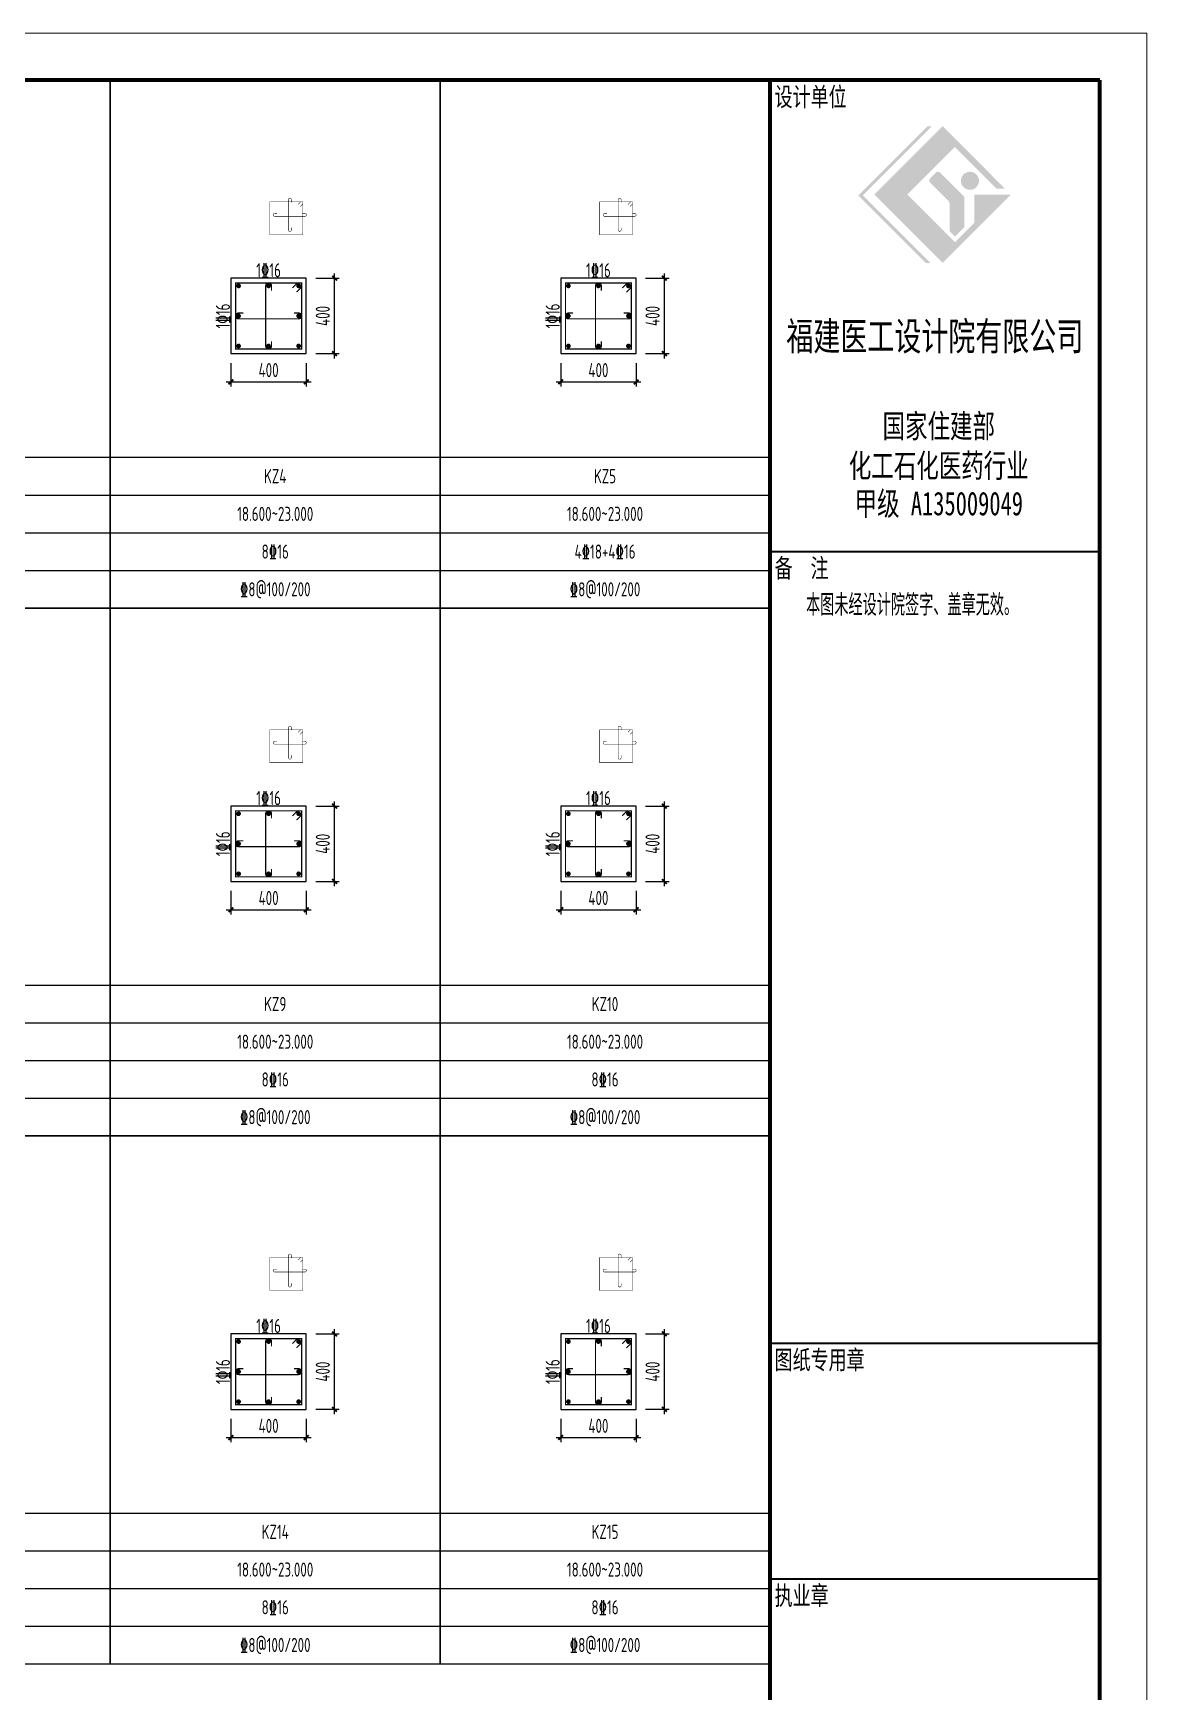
# Model space of a CAD drawing. Extents: x 3968514 to 5230306, y -516551 to -228246.
# Drawn here: x 5098450 to 5122087, y -335347 to -300153 of the extents above; entities that cross this region are included whole.
import ezdxf
from ezdxf.enums import TextEntityAlignment as Align

# ---------------------------------------------------------------- set-up
doc = ezdxf.new("R2010")
doc.units = 0
doc.header["$LTSCALE"] = 1000
doc.header["$MEASUREMENT"] = 0
for name, color, linetype, lineweight in [('COLU-DE', 7, 'Continuous', 25), ('COLU-DE-DIM', 3, 'Continuous', 25), ('COLU-YW', 7, 'Continuous', 25), ('FRAME', 3, 'Continuous', 18), ('REIN-D', 6, 'Continuous', 50), ('REIN-L', 1, 'Continuous', 50), ('TAB', 144, 'Continuous', 25), ('TAB-TEXT', 7, 'Continuous', 25)]:
    doc.layers.add(name, color=color, linetype=linetype, lineweight=lineweight)
doc.styles.add('FRAME', font='simhei.ttf', dxfattribs={"width": 0.7})
doc.styles.add('FromPkpm', font='Tssdeng.shx', dxfattribs={"width": 0.7, "bigfont": 'hztxt.shx'})
doc.dimstyles.new('Pkpm_1', dxfattribs={"dimtxt": 250, "dimasz": 100, "dimexe": 100, "dimexo": 0.0625, "dimgap": 100, "dimtad": 1, "dimdec": 0, "dimrnd": 1, "dimzin": 0, "dimdsep": 46, "dimtxsty": 'FromPkpm', "dimblk1": 'ARCHTICK', "dimblk2": 'ARCHTICK', "dimsah": 1, "dimcen": 0.09, "dimdle": 100, "dimadec": 0, "dimazin": 0, "dimtfac": 1, "dimtdec": 0, "dimtix": 1, "dimtmove": 2, "dimatfit": 1, "dimfxl": 1, "dimtolj": 1, "dimtzin": 0, "dimarcsym": 0})

# ---------------------------------------------------------------- blocks, each defined once
blk = doc.blocks.new('A$C0B803521')
at = {"layer": 'FRAME'}
h = blk.add_hatch(color=256, dxfattribs=at)
h.paths.add_polyline_path([(-21025, 90227), (-20017, 91236), (-19135, 90354), (-18955, 90354), (-20278, 91677), (-21728, 90227), (-20278, 88777), (-18828, 90227), (-19604, 90227), (-19604, 89631), (-20017, 89218)], flags=0)
edge = h.paths.add_edge_path(flags=0)
edge.add_arc((-20199, 90039), 69.1, 0, 45, ccw=False)
edge.add_line((-20130, 90039), (-20130, 89455))
edge.add_line((-20130, 89455), (-20014, 89339))
edge.add_line((-20014, 89339), (-19815, 89537))
edge.add_line((-19815, 89537), (-19815, 90148))
edge.add_arc((-19884, 90148), 69.1, 360, 405)
edge.add_line((-19835, 90197), (-20329, 90690))
edge.add_arc((-20378, 90642), 69.1, 45, 135)
edge.add_line((-20426, 90690), (-20541, 90576))
edge.add_arc((-20492, 90527), 69.1, 135, 225)
edge.add_line((-20541, 90478), (-20150, 90088))
edge = h.paths.add_edge_path(flags=0)
edge.add_arc((-19698, 90520), 192, 0, 180)
edge.add_arc((-19698, 90520), 192, 180, 360)
h.paths.add_polyline_path([(-20637, 88777), (-20539, 88777), (-21971, 90208), (-20502, 91677), (-20600, 91677), (-22068, 90208)], flags=0)
at = {"layer": 'FRAME', "lineweight": 18}
for p, q in [((-15943, 93652), (-100043, 93652)), ((-15943, 34252), (-15943, 93652))]:
    blk.add_line(p, q, dxfattribs=at)
at = {"layer": 'FRAME', "lineweight": 140}
for p, q in [((-16943, 92652), (-97543, 92652)), ((-16943, 35252), (-16943, 92652))]:
    blk.add_line(p, q, dxfattribs=at)
at = {"layer": 'FRAME', "lineweight": 70}
blk.add_line((-23943, 92652), (-23943, 35252), dxfattribs=at)
at = {"layer": 'FRAME', "lineweight": 35}
for p, q in [((-23943, 82652), (-16943, 82652)), ((-16943, 65852), (-23943, 65852)), ((-16943, 60852), (-23943, 60852))]:
    blk.add_line(p, q, dxfattribs=at)
at = {"layer": 'FRAME', "style": 'FRAME'}
for s, insert, char_height, width, attachment_point in [('设计单位', (-23843, 92502), 400, 2368.14, 1), ('福建医工设计院有限公司', (-20443, 87187), 600, 9859.32, 5), ('国家住建部', (-20359, 85288), 500, 2944.75, 5), ('化工石化医药行业', (-20359, 84447), 500, 4781.36, 5), ('甲级 A135009049', (-20359, 83644), 500, 4439.66, 5), ('备  注', (-23843, 82502), 400, 1758.31, 1), ('{\\W0.55;本图未经设计院签字、盖章无效。}', (-23176, 81291), 400, 6834.92, 7), ('图纸专用章', (-23843, 65702), 400, 2928.14, 1), ('执业章', (-23843, 60702), 400, 3554.58, 1)]:
    blk.add_mtext(s, dxfattribs=dict(at, insert=insert, char_height=char_height, width=width, attachment_point=attachment_point))
blk = doc.blocks.new('_ArchTick')
at = {"color": 0, "linetype": 'ByBlock', "const_width": 0.4}
blk.add_lwpolyline([(-0.5, -0.5), (0.5, 0.5)], dxfattribs=at)
blk = doc.blocks.new('*D786')
at = {"layer": 'COLU-DE-DIM', "color": 0, "lineweight": -2, "transparency": 16777216}
for p, q in [((5109647, -307153), (5109647, -307653)), ((5111247, -307153), (5111247, -307653)), ((5109547, -307553), (5111347, -307553))]:
    blk.add_line(p, q, dxfattribs=at)
at = {"layer": 'Defpoints', "color": 0, "transparency": 16777216}
for p in [(5109647, -306953), (5111247, -306953), (5111247, -307553)]:
    blk.add_point(p, dxfattribs=at)
at = {"layer": 'COLU-DE-DIM', "color": 0, "lineweight": -2, "transparency": 16777216, "xscale": 100, "yscale": 100, "zscale": 100, "rotation": 180}
blk.add_blockref('_ArchTick', (5109647, -307553), dxfattribs=at)
at = {"layer": 'COLU-DE-DIM', "color": 0, "lineweight": -2, "transparency": 16777216, "xscale": 100, "yscale": 100, "zscale": 100}
blk.add_blockref('_ArchTick', (5111247, -307553), dxfattribs=at)
at = {"layer": 'COLU-DE-DIM', "color": 7, "transparency": 16777216, "insert": (5110447, -307303), "char_height": 300, "attachment_point": 5, "style": 'FromPkpm'}
blk.add_mtext('\\A1;400', dxfattribs=at)
blk = doc.blocks.new('*D785')
at = {"layer": 'COLU-DE-DIM', "color": 0, "lineweight": -2, "transparency": 16777216}
for p, q in [((5111447, -305353), (5111947, -305353)), ((5111847, -307053), (5111847, -305253)), ((5111447, -306953), (5111947, -306953))]:
    blk.add_line(p, q, dxfattribs=at)
at = {"layer": 'Defpoints', "color": 0, "transparency": 16777216}
for p in [(5111247, -305353), (5111847, -305353), (5111247, -306953)]:
    blk.add_point(p, dxfattribs=at)
at = {"layer": 'COLU-DE-DIM', "color": 0, "lineweight": -2, "transparency": 16777216, "xscale": 100, "yscale": 100, "zscale": 100}
for p, rotation in [((5111847, -305353), 90), ((5111847, -306953), 270)]:
    blk.add_blockref('_ArchTick', p, dxfattribs=dict(at, rotation=rotation))
at = {"layer": 'COLU-DE-DIM', "color": 7, "transparency": 16777216, "insert": (5111597, -306153), "char_height": 300, "attachment_point": 5, "rotation": 90, "style": 'FromPkpm'}
blk.add_mtext('\\A1;400', dxfattribs=at)
blk = doc.blocks.new('*D784')
at = {"layer": 'COLU-DE-DIM', "color": 0, "lineweight": -2, "transparency": 16777216}
for p, q in [((5102647, -307153), (5102647, -307653)), ((5104247, -307153), (5104247, -307653)), ((5102547, -307553), (5104347, -307553))]:
    blk.add_line(p, q, dxfattribs=at)
at = {"layer": 'Defpoints', "color": 0, "transparency": 16777216}
for p in [(5102647, -306953), (5104247, -306953), (5104247, -307553)]:
    blk.add_point(p, dxfattribs=at)
at = {"layer": 'COLU-DE-DIM', "color": 0, "lineweight": -2, "transparency": 16777216, "xscale": 100, "yscale": 100, "zscale": 100, "rotation": 180}
blk.add_blockref('_ArchTick', (5102647, -307553), dxfattribs=at)
at = {"layer": 'COLU-DE-DIM', "color": 0, "lineweight": -2, "transparency": 16777216, "xscale": 100, "yscale": 100, "zscale": 100}
blk.add_blockref('_ArchTick', (5104247, -307553), dxfattribs=at)
at = {"layer": 'COLU-DE-DIM', "color": 7, "transparency": 16777216, "insert": (5103447, -307303), "char_height": 300, "attachment_point": 5, "style": 'FromPkpm'}
blk.add_mtext('\\A1;400', dxfattribs=at)
blk = doc.blocks.new('*D783')
at = {"layer": 'COLU-DE-DIM', "color": 0, "lineweight": -2, "transparency": 16777216}
for p, q in [((5104447, -305353), (5104947, -305353)), ((5104847, -307053), (5104847, -305253)), ((5104447, -306953), (5104947, -306953))]:
    blk.add_line(p, q, dxfattribs=at)
at = {"layer": 'Defpoints', "color": 0, "transparency": 16777216}
for p in [(5104247, -305353), (5104847, -305353), (5104247, -306953)]:
    blk.add_point(p, dxfattribs=at)
at = {"layer": 'COLU-DE-DIM', "color": 0, "lineweight": -2, "transparency": 16777216, "xscale": 100, "yscale": 100, "zscale": 100}
for p, rotation in [((5104847, -305353), 90), ((5104847, -306953), 270)]:
    blk.add_blockref('_ArchTick', p, dxfattribs=dict(at, rotation=rotation))
at = {"layer": 'COLU-DE-DIM', "color": 7, "transparency": 16777216, "insert": (5104597, -306153), "char_height": 300, "attachment_point": 5, "rotation": 90, "style": 'FromPkpm'}
blk.add_mtext('\\A1;400', dxfattribs=at)
blk = doc.blocks.new('*D776')
at = {"layer": 'COLU-DE-DIM', "color": 0, "lineweight": -2, "transparency": 16777216}
for p, q in [((5109647, -318353), (5109647, -318853)), ((5111247, -318353), (5111247, -318853)), ((5109547, -318753), (5111347, -318753))]:
    blk.add_line(p, q, dxfattribs=at)
at = {"layer": 'Defpoints', "color": 0, "transparency": 16777216}
for p in [(5109647, -318153), (5111247, -318153), (5111247, -318753)]:
    blk.add_point(p, dxfattribs=at)
at = {"layer": 'COLU-DE-DIM', "color": 0, "lineweight": -2, "transparency": 16777216, "xscale": 100, "yscale": 100, "zscale": 100, "rotation": 180}
blk.add_blockref('_ArchTick', (5109647, -318753), dxfattribs=at)
at = {"layer": 'COLU-DE-DIM', "color": 0, "lineweight": -2, "transparency": 16777216, "xscale": 100, "yscale": 100, "zscale": 100}
blk.add_blockref('_ArchTick', (5111247, -318753), dxfattribs=at)
at = {"layer": 'COLU-DE-DIM', "color": 7, "transparency": 16777216, "insert": (5110447, -318503), "char_height": 300, "attachment_point": 5, "style": 'FromPkpm'}
blk.add_mtext('\\A1;400', dxfattribs=at)
blk = doc.blocks.new('*D775')
at = {"layer": 'COLU-DE-DIM', "color": 0, "lineweight": -2, "transparency": 16777216}
for p, q in [((5111447, -316553), (5111947, -316553)), ((5111847, -318253), (5111847, -316453)), ((5111447, -318153), (5111947, -318153))]:
    blk.add_line(p, q, dxfattribs=at)
at = {"layer": 'Defpoints', "color": 0, "transparency": 16777216}
for p in [(5111247, -316553), (5111847, -316553), (5111247, -318153)]:
    blk.add_point(p, dxfattribs=at)
at = {"layer": 'COLU-DE-DIM', "color": 0, "lineweight": -2, "transparency": 16777216, "xscale": 100, "yscale": 100, "zscale": 100}
for p, rotation in [((5111847, -316553), 90), ((5111847, -318153), 270)]:
    blk.add_blockref('_ArchTick', p, dxfattribs=dict(at, rotation=rotation))
at = {"layer": 'COLU-DE-DIM', "color": 7, "transparency": 16777216, "insert": (5111597, -317353), "char_height": 300, "attachment_point": 5, "rotation": 90, "style": 'FromPkpm'}
blk.add_mtext('\\A1;400', dxfattribs=at)
blk = doc.blocks.new('*D774')
at = {"layer": 'COLU-DE-DIM', "color": 0, "lineweight": -2, "transparency": 16777216}
for p, q in [((5102647, -318353), (5102647, -318853)), ((5104247, -318353), (5104247, -318853)), ((5102547, -318753), (5104347, -318753))]:
    blk.add_line(p, q, dxfattribs=at)
at = {"layer": 'Defpoints', "color": 0, "transparency": 16777216}
for p in [(5102647, -318153), (5104247, -318153), (5104247, -318753)]:
    blk.add_point(p, dxfattribs=at)
at = {"layer": 'COLU-DE-DIM', "color": 0, "lineweight": -2, "transparency": 16777216, "xscale": 100, "yscale": 100, "zscale": 100, "rotation": 180}
blk.add_blockref('_ArchTick', (5102647, -318753), dxfattribs=at)
at = {"layer": 'COLU-DE-DIM', "color": 0, "lineweight": -2, "transparency": 16777216, "xscale": 100, "yscale": 100, "zscale": 100}
blk.add_blockref('_ArchTick', (5104247, -318753), dxfattribs=at)
at = {"layer": 'COLU-DE-DIM', "color": 7, "transparency": 16777216, "insert": (5103447, -318503), "char_height": 300, "attachment_point": 5, "style": 'FromPkpm'}
blk.add_mtext('\\A1;400', dxfattribs=at)
blk = doc.blocks.new('*D773')
at = {"layer": 'COLU-DE-DIM', "color": 0, "lineweight": -2, "transparency": 16777216}
for p, q in [((5104447, -316553), (5104947, -316553)), ((5104847, -318253), (5104847, -316453)), ((5104447, -318153), (5104947, -318153))]:
    blk.add_line(p, q, dxfattribs=at)
at = {"layer": 'Defpoints', "color": 0, "transparency": 16777216}
for p in [(5104247, -316553), (5104847, -316553), (5104247, -318153)]:
    blk.add_point(p, dxfattribs=at)
at = {"layer": 'COLU-DE-DIM', "color": 0, "lineweight": -2, "transparency": 16777216, "xscale": 100, "yscale": 100, "zscale": 100}
for p, rotation in [((5104847, -316553), 90), ((5104847, -318153), 270)]:
    blk.add_blockref('_ArchTick', p, dxfattribs=dict(at, rotation=rotation))
at = {"layer": 'COLU-DE-DIM', "color": 7, "transparency": 16777216, "insert": (5104597, -317353), "char_height": 300, "attachment_point": 5, "rotation": 90, "style": 'FromPkpm'}
blk.add_mtext('\\A1;400', dxfattribs=at)
blk = doc.blocks.new('*D768')
at = {"layer": 'COLU-DE-DIM', "color": 0, "lineweight": -2, "transparency": 16777216}
for p, q in [((5109647, -329553), (5109647, -330053)), ((5111247, -329553), (5111247, -330053)), ((5109547, -329953), (5111347, -329953))]:
    blk.add_line(p, q, dxfattribs=at)
at = {"layer": 'Defpoints', "color": 0, "transparency": 16777216}
for p in [(5109647, -329353), (5111247, -329353), (5111247, -329953)]:
    blk.add_point(p, dxfattribs=at)
at = {"layer": 'COLU-DE-DIM', "color": 0, "lineweight": -2, "transparency": 16777216, "xscale": 100, "yscale": 100, "zscale": 100, "rotation": 180}
blk.add_blockref('_ArchTick', (5109647, -329953), dxfattribs=at)
at = {"layer": 'COLU-DE-DIM', "color": 0, "lineweight": -2, "transparency": 16777216, "xscale": 100, "yscale": 100, "zscale": 100}
blk.add_blockref('_ArchTick', (5111247, -329953), dxfattribs=at)
at = {"layer": 'COLU-DE-DIM', "color": 7, "transparency": 16777216, "insert": (5110447, -329703), "char_height": 300, "attachment_point": 5, "style": 'FromPkpm'}
blk.add_mtext('\\A1;400', dxfattribs=at)
blk = doc.blocks.new('*D767')
at = {"layer": 'COLU-DE-DIM', "color": 0, "lineweight": -2, "transparency": 16777216}
for p, q in [((5111847, -329453), (5111847, -327653)), ((5111447, -327753), (5111947, -327753)), ((5111447, -329353), (5111947, -329353))]:
    blk.add_line(p, q, dxfattribs=at)
at = {"layer": 'Defpoints', "color": 0, "transparency": 16777216}
for p in [(5111247, -327753), (5111847, -327753), (5111247, -329353)]:
    blk.add_point(p, dxfattribs=at)
at = {"layer": 'COLU-DE-DIM', "color": 0, "lineweight": -2, "transparency": 16777216, "xscale": 100, "yscale": 100, "zscale": 100}
for p, rotation in [((5111847, -327753), 90), ((5111847, -329353), 270)]:
    blk.add_blockref('_ArchTick', p, dxfattribs=dict(at, rotation=rotation))
at = {"layer": 'COLU-DE-DIM', "color": 7, "transparency": 16777216, "insert": (5111597, -328553), "char_height": 300, "attachment_point": 5, "rotation": 90, "style": 'FromPkpm'}
blk.add_mtext('\\A1;400', dxfattribs=at)
blk = doc.blocks.new('*D762')
at = {"layer": 'COLU-DE-DIM', "color": 0, "lineweight": -2, "transparency": 16777216}
for p, q in [((5102647, -329553), (5102647, -330053)), ((5104247, -329553), (5104247, -330053)), ((5102547, -329953), (5104347, -329953))]:
    blk.add_line(p, q, dxfattribs=at)
at = {"layer": 'Defpoints', "color": 0, "transparency": 16777216}
for p in [(5102647, -329353), (5104247, -329353), (5104247, -329953)]:
    blk.add_point(p, dxfattribs=at)
at = {"layer": 'COLU-DE-DIM', "color": 0, "lineweight": -2, "transparency": 16777216, "xscale": 100, "yscale": 100, "zscale": 100, "rotation": 180}
blk.add_blockref('_ArchTick', (5102647, -329953), dxfattribs=at)
at = {"layer": 'COLU-DE-DIM', "color": 0, "lineweight": -2, "transparency": 16777216, "xscale": 100, "yscale": 100, "zscale": 100}
blk.add_blockref('_ArchTick', (5104247, -329953), dxfattribs=at)
at = {"layer": 'COLU-DE-DIM', "color": 7, "transparency": 16777216, "insert": (5103447, -329703), "char_height": 300, "attachment_point": 5, "style": 'FromPkpm'}
blk.add_mtext('\\A1;400', dxfattribs=at)
blk = doc.blocks.new('*D761')
at = {"layer": 'COLU-DE-DIM', "color": 0, "lineweight": -2, "transparency": 16777216}
for p, q in [((5104847, -329453), (5104847, -327653)), ((5104447, -327753), (5104947, -327753)), ((5104447, -329353), (5104947, -329353))]:
    blk.add_line(p, q, dxfattribs=at)
at = {"layer": 'Defpoints', "color": 0, "transparency": 16777216}
for p in [(5104247, -327753), (5104847, -327753), (5104247, -329353)]:
    blk.add_point(p, dxfattribs=at)
at = {"layer": 'COLU-DE-DIM', "color": 0, "lineweight": -2, "transparency": 16777216, "xscale": 100, "yscale": 100, "zscale": 100}
for p, rotation in [((5104847, -327753), 90), ((5104847, -329353), 270)]:
    blk.add_blockref('_ArchTick', p, dxfattribs=dict(at, rotation=rotation))
at = {"layer": 'COLU-DE-DIM', "color": 7, "transparency": 16777216, "insert": (5104597, -328553), "char_height": 300, "attachment_point": 5, "rotation": 90, "style": 'FromPkpm'}
blk.add_mtext('\\A1;400', dxfattribs=at)

msp = doc.modelspace()

# ---------------------------------------------------------------- linework, layer by layer
at = {"layer": 'COLU-DE'}
for points in [[(5102647.35033, -306953.30351), (5104247.35033, -306953.30351), (5104247.35033, -305353.30351), (5102647.35033, -305353.30351)], [(5109647.35033, -306953.30351), (5111247.35033, -306953.30351), (5111247.35033, -305353.30351), (5109647.35033, -305353.30351)], [(5102647.35033, -318153.30351), (5104247.35033, -318153.30351), (5104247.35033, -316553.30351), (5102647.35033, -316553.30351)], [(5109647.35033, -318153.30351), (5111247.35033, -318153.30351), (5111247.35033, -316553.30351), (5109647.35033, -316553.30351)], [(5102647.35033, -329353.30253), (5104247.35033, -329353.30253), (5104247.35033, -327753.30253), (5102647.35033, -327753.30253)], [(5109647.35033, -329353.30253), (5111247.35033, -329353.30253), (5111247.35033, -327753.30253), (5109647.35033, -327753.30253)]]:
    msp.add_lwpolyline(points, close=True, dxfattribs=at)
at = {"layer": 'REIN-D', "const_width": 50}
for points in [[(5102834.85033, -305515.80351, 1), (5102784.85033, -305515.80351, 1)], [(5103472.35033, -305515.80351, 1), (5103422.35033, -305515.80351, 1)], [(5104109.85033, -305515.80351, 1), (5104059.85033, -305515.80351, 1)], [(5109834.85033, -305515.80351, 1), (5109784.85033, -305515.80351, 1)], [(5110472.35033, -305515.80351, 1), (5110422.35033, -305515.80351, 1)], [(5111109.85033, -305515.80351, 1), (5111059.85033, -305515.80351, 1)], [(5102834.85033, -306153.30351, 1), (5102784.85033, -306153.30351, 1)], [(5104109.85033, -306153.30351, 1), (5104059.85033, -306153.30351, 1)], [(5109834.85033, -306153.30351, 1), (5109784.85033, -306153.30351, 1)], [(5111109.85033, -306153.30351, 1), (5111059.85033, -306153.30351, 1)], [(5102834.85033, -306790.80351, 1), (5102784.85033, -306790.80351, 1)], [(5103472.35033, -306790.80351, 1), (5103422.35033, -306790.80351, 1)], [(5104109.85033, -306790.80351, 1), (5104059.85033, -306790.80351, 1)], [(5109834.85033, -306790.80351, 1), (5109784.85033, -306790.80351, 1)], [(5110472.35033, -306790.80351, 1), (5110422.35033, -306790.80351, 1)], [(5111109.85033, -306790.80351, 1), (5111059.85033, -306790.80351, 1)], [(5102834.85033, -316715.80351, 1), (5102784.85033, -316715.80351, 1)], [(5103472.35033, -316715.80351, 1), (5103422.35033, -316715.80351, 1)], [(5104109.85033, -316715.80351, 1), (5104059.85033, -316715.80351, 1)], [(5109834.85033, -316715.80351, 1), (5109784.85033, -316715.80351, 1)], [(5110472.35033, -316715.80351, 1), (5110422.35033, -316715.80351, 1)], [(5111109.85033, -316715.80351, 1), (5111059.85033, -316715.80351, 1)], [(5102834.85033, -317353.30351, 1), (5102784.85033, -317353.30351, 1)], [(5104109.85033, -317353.30351, 1), (5104059.85033, -317353.30351, 1)], [(5109834.85033, -317353.30351, 1), (5109784.85033, -317353.30351, 1)], [(5111109.85033, -317353.30351, 1), (5111059.85033, -317353.30351, 1)], [(5102834.85033, -317990.80351, 1), (5102784.85033, -317990.80351, 1)], [(5103472.35033, -317990.80351, 1), (5103422.35033, -317990.80351, 1)], [(5104109.85033, -317990.80351, 1), (5104059.85033, -317990.80351, 1)], [(5109834.85033, -317990.80351, 1), (5109784.85033, -317990.80351, 1)], [(5110472.35033, -317990.80351, 1), (5110422.35033, -317990.80351, 1)], [(5111109.85033, -317990.80351, 1), (5111059.85033, -317990.80351, 1)], [(5102834.85033, -327915.80253, 1), (5102784.85033, -327915.80253, 1)], [(5103472.35033, -327915.80253, 1), (5103422.35033, -327915.80253, 1)], [(5104109.85033, -327915.80253, 1), (5104059.85033, -327915.80253, 1)], [(5109834.85033, -327915.80253, 1), (5109784.85033, -327915.80253, 1)], [(5110472.35033, -327915.80253, 1), (5110422.35033, -327915.80253, 1)], [(5111109.85033, -327915.80253, 1), (5111059.85033, -327915.80253, 1)], [(5102834.85033, -328553.30253, 1), (5102784.85033, -328553.30253, 1)], [(5104109.85033, -328553.30253, 1), (5104059.85033, -328553.30253, 1)], [(5109834.85033, -328553.30253, 1), (5109784.85033, -328553.30253, 1)], [(5111109.85033, -328553.30253, 1), (5111059.85033, -328553.30253, 1)], [(5102834.85033, -329190.80253, 1), (5102784.85033, -329190.80253, 1)], [(5103472.35033, -329190.80253, 1), (5103422.35033, -329190.80253, 1)], [(5104109.85033, -329190.80253, 1), (5104059.85033, -329190.80253, 1)], [(5109834.85033, -329190.80253, 1), (5109784.85033, -329190.80253, 1)], [(5110472.35033, -329190.80253, 1), (5110422.35033, -329190.80253, 1)], [(5111109.85033, -329190.80253, 1), (5111059.85033, -329190.80253, 1)]]:
    msp.add_lwpolyline(points, format="xyb", close=True, dxfattribs=at)
at = {"layer": 'REIN-L', "color": 6}
for points, const_width in [([(5103928.60033, -303739.55351), (5103928.60033, -303689.55351, 0.4142136058), (5103897.35033, -303658.30351, 0.4142136058), (5103866.10033, -303689.55351), (5103866.10033, -304327.05351, 0.4142136058), (5103897.35033, -304358.30351, 0.4142134332), (5103928.60033, -304327.05351), (5103928.60033, -304277.05351)], 10), ([(5110928.60033, -303739.55351), (5110928.60033, -303689.55351, 0.4142136058), (5110897.35033, -303658.30351, 0.4142136058), (5110866.10033, -303689.55351), (5110866.10033, -304327.05351, 0.4142136058), (5110897.35033, -304358.30351, 0.4142134332), (5110928.60033, -304327.05351), (5110928.60033, -304277.05351)], 10), ([(5103628.60033, -303977.05351), (5103578.60033, -303977.05351, 0.4142135195), (5103547.35033, -304008.30351, 0.4142136058), (5103578.60033, -304039.55351), (5104216.10033, -304039.55351, 0.4142136058), (5104247.35033, -304008.30351, 0.4142134332), (5104216.10033, -303977.05351), (5104166.10033, -303977.05351)], 10), ([(5110628.60033, -303977.05351), (5110578.60033, -303977.05351, 0.4142135195), (5110547.35033, -304008.30351, 0.4142136058), (5110578.60033, -304039.55351), (5111216.10033, -304039.55351, 0.4142136058), (5111247.35033, -304008.30351, 0.4142134332), (5111216.10033, -303977.05351), (5111166.10033, -303977.05351)], 10), ([(5103509.85033, -305615.80351), (5103509.85033, -305515.80351, 0.4142136058), (5103447.35033, -305453.30351, 0.4142136058), (5103384.85033, -305515.80351), (5103384.85033, -306790.80351, 0.4142136058), (5103447.35033, -306853.30351, 0.4142134332), (5103509.85033, -306790.80351), (5103509.85033, -306690.80351)], 25), ([(5110509.85033, -305615.80351), (5110509.85033, -305515.80351, 0.4142136058), (5110447.35033, -305453.30351, 0.4142136058), (5110384.85033, -305515.80351), (5110384.85033, -306790.80351, 0.4142136058), (5110447.35033, -306853.30351, 0.4142134332), (5110509.85033, -306790.80351), (5110509.85033, -306690.80351)], 25), ([(5102909.85033, -306090.80351), (5102809.85033, -306090.80351, 0.4142135195), (5102747.35033, -306153.30351, 0.4142136058), (5102809.85033, -306215.80351), (5104084.85033, -306215.80351, 0.4142136058), (5104147.35033, -306153.30351, 0.4142134332), (5104084.85033, -306090.80351), (5103984.85033, -306090.80351)], 25), ([(5109909.85033, -306090.80351), (5109809.85033, -306090.80351, 0.4142135195), (5109747.35033, -306153.30351, 0.4142136058), (5109809.85033, -306215.80351), (5111084.85033, -306215.80351, 0.4142136058), (5111147.35033, -306153.30351, 0.4142134332), (5111084.85033, -306090.80351), (5110984.85033, -306090.80351)], 25), ([(5103928.60033, -314939.55351), (5103928.60033, -314889.55351, 0.4142136058), (5103897.35033, -314858.30351, 0.4142136058), (5103866.10033, -314889.55351), (5103866.10033, -315527.05351, 0.4142136058), (5103897.35033, -315558.30351, 0.4142134332), (5103928.60033, -315527.05351), (5103928.60033, -315477.05351)], 10), ([(5110928.60033, -314939.55351), (5110928.60033, -314889.55351, 0.4142136058), (5110897.35033, -314858.30351, 0.4142136058), (5110866.10033, -314889.55351), (5110866.10033, -315527.05351, 0.4142136058), (5110897.35033, -315558.30351, 0.4142134332), (5110928.60033, -315527.05351), (5110928.60033, -315477.05351)], 10), ([(5103628.60033, -315177.05351), (5103578.60033, -315177.05351, 0.4142135195), (5103547.35033, -315208.30351, 0.4142136058), (5103578.60033, -315239.55351), (5104216.10033, -315239.55351, 0.4142136058), (5104247.35033, -315208.30351, 0.4142134332), (5104216.10033, -315177.05351), (5104166.10033, -315177.05351)], 10), ([(5110628.60033, -315177.05351), (5110578.60033, -315177.05351, 0.4142135195), (5110547.35033, -315208.30351, 0.4142136058), (5110578.60033, -315239.55351), (5111216.10033, -315239.55351, 0.4142136058), (5111247.35033, -315208.30351, 0.4142134332), (5111216.10033, -315177.05351), (5111166.10033, -315177.05351)], 10), ([(5103509.85033, -316815.80351), (5103509.85033, -316715.80351, 0.4142136058), (5103447.35033, -316653.30351, 0.4142136058), (5103384.85033, -316715.80351), (5103384.85033, -317990.80351, 0.4142136058), (5103447.35033, -318053.30351, 0.4142134332), (5103509.85033, -317990.80351), (5103509.85033, -317890.80351)], 25), ([(5110509.85033, -316815.80351), (5110509.85033, -316715.80351, 0.4142136058), (5110447.35033, -316653.30351, 0.4142136058), (5110384.85033, -316715.80351), (5110384.85033, -317990.80351, 0.4142136058), (5110447.35033, -318053.30351, 0.4142134332), (5110509.85033, -317990.80351), (5110509.85033, -317890.80351)], 25), ([(5102909.85033, -317290.80351), (5102809.85033, -317290.80351, 0.4142135195), (5102747.35033, -317353.30351, 0.4142136058), (5102809.85033, -317415.80351), (5104084.85033, -317415.80351, 0.4142136058), (5104147.35033, -317353.30351, 0.4142134332), (5104084.85033, -317290.80351), (5103984.85033, -317290.80351)], 25), ([(5109909.85033, -317290.80351), (5109809.85033, -317290.80351, 0.4142135195), (5109747.35033, -317353.30351, 0.4142136058), (5109809.85033, -317415.80351), (5111084.85033, -317415.80351, 0.4142136058), (5111147.35033, -317353.30351, 0.4142134332), (5111084.85033, -317290.80351), (5110984.85033, -317290.80351)], 25), ([(5103928.60033, -326139.55253), (5103928.60033, -326089.55253, 0.4142136058), (5103897.35033, -326058.30253, 0.4142136058), (5103866.10033, -326089.55253), (5103866.10033, -326727.05253, 0.4142136058), (5103897.35033, -326758.30253, 0.4142134332), (5103928.60033, -326727.05253), (5103928.60033, -326677.05253)], 10), ([(5110928.60033, -326139.55253), (5110928.60033, -326089.55253, 0.4142136058), (5110897.35033, -326058.30253, 0.4142136058), (5110866.10033, -326089.55253), (5110866.10033, -326727.05253, 0.4142136058), (5110897.35033, -326758.30253, 0.4142134332), (5110928.60033, -326727.05253), (5110928.60033, -326677.05253)], 10), ([(5103628.60033, -326377.05253), (5103578.60033, -326377.05253, 0.4142135195), (5103547.35033, -326408.30253, 0.4142136058), (5103578.60033, -326439.55253), (5104216.10033, -326439.55253, 0.4142136058), (5104247.35033, -326408.30253, 0.4142134332), (5104216.10033, -326377.05253), (5104166.10033, -326377.05253)], 10), ([(5110628.60033, -326377.05253), (5110578.60033, -326377.05253, 0.4142135195), (5110547.35033, -326408.30253, 0.4142136058), (5110578.60033, -326439.55253), (5111216.10033, -326439.55253, 0.4142136058), (5111247.35033, -326408.30253, 0.4142134332), (5111216.10033, -326377.05253), (5111166.10033, -326377.05253)], 10), ([(5103509.85033, -328015.80253), (5103509.85033, -327915.80253, 0.4142136058), (5103447.35033, -327853.30253, 0.4142136058), (5103384.85033, -327915.80253), (5103384.85033, -329190.80253, 0.4142136058), (5103447.35033, -329253.30253, 0.4142134332), (5103509.85033, -329190.80253), (5103509.85033, -329090.80253)], 25), ([(5110509.85033, -328015.80253), (5110509.85033, -327915.80253, 0.4142136058), (5110447.35033, -327853.30253, 0.4142136058), (5110384.85033, -327915.80253), (5110384.85033, -329190.80253, 0.4142136058), (5110447.35033, -329253.30253, 0.4142134332), (5110509.85033, -329190.80253), (5110509.85033, -329090.80253)], 25), ([(5102909.85033, -328490.80253), (5102809.85033, -328490.80253, 0.4142135195), (5102747.35033, -328553.30253, 0.4142136058), (5102809.85033, -328615.80253), (5104084.85033, -328615.80253, 0.4142136058), (5104147.35033, -328553.30253, 0.4142134332), (5104084.85033, -328490.80253), (5103984.85033, -328490.80253)], 25), ([(5109909.85033, -328490.80253), (5109809.85033, -328490.80253, 0.4142135195), (5109747.35033, -328553.30253, 0.4142136058), (5109809.85033, -328615.80253), (5111084.85033, -328615.80253, 0.4142136058), (5111147.35033, -328553.30253, 0.4142134332), (5111084.85033, -328490.80253), (5110984.85033, -328490.80253)], 25)]:
    msp.add_lwpolyline(points, format="xyb", dxfattribs=dict(at, const_width=const_width))
at = {"layer": 'REIN-L'}
for points, const_width in [([(5104119.35912, -303830.48906), (5104172.35033, -303777.49784), (5104172.35033, -303733.30351), (5103472.35033, -303733.30351), (5103472.35033, -304433.30351), (5104172.35033, -304433.30351), (5104172.35033, -303733.30351), (5104128.15599, -303733.30351), (5104075.16478, -303786.29472)], 10), ([(5111119.35814, -303830.48906), (5111172.35033, -303777.49784), (5111172.35033, -303733.30351), (5110472.35033, -303733.30351), (5110472.35033, -304433.30351), (5111172.35033, -304433.30351), (5111172.35033, -303733.30351), (5111128.15697, -303733.30351), (5111075.16478, -303786.29472)], 10), ([(5104041.3679, -305647.6746), (5104147.35033, -305541.69218), (5104147.35033, -305453.30351), (5102747.35033, -305453.30351), (5102747.35033, -306853.30351), (5104147.35033, -306853.30351), (5104147.35033, -305453.30351), (5104058.96165, -305453.30351), (5103952.97923, -305559.28593)], 25), ([(5111041.3679, -305647.6746), (5111147.35033, -305541.69218), (5111147.35033, -305453.30351), (5109747.35033, -305453.30351), (5109747.35033, -306853.30351), (5111147.35033, -306853.30351), (5111147.35033, -305453.30351), (5111058.96165, -305453.30351), (5110952.97923, -305559.28593)], 25), ([(5104119.35814, -315030.48906), (5104172.35033, -314977.49784), (5104172.35033, -314933.30351), (5103472.35033, -314933.30351), (5103472.35033, -315633.30351), (5104172.35033, -315633.30351), (5104172.35033, -314933.30351), (5104128.15501, -314933.30351), (5104075.16283, -314986.29472)], 10), ([(5111119.35814, -315030.48906), (5111172.35033, -314977.49784), (5111172.35033, -314933.30351), (5110472.35033, -314933.30351), (5110472.35033, -315633.30351), (5111172.35033, -315633.30351), (5111172.35033, -314933.30351), (5111128.15501, -314933.30351), (5111075.16283, -314986.29472)], 10), ([(5104041.36595, -316847.6746), (5104147.35033, -316741.69218), (5104147.35033, -316653.30351), (5102747.35033, -316653.30351), (5102747.35033, -318053.30351), (5104147.35033, -318053.30351), (5104147.35033, -316653.30351), (5104058.96361, -316653.30351), (5103952.97923, -316759.28593)], 25), ([(5111041.36595, -316847.6746), (5111147.35033, -316741.69218), (5111147.35033, -316653.30351), (5109747.35033, -316653.30351), (5109747.35033, -318053.30351), (5111147.35033, -318053.30351), (5111147.35033, -316653.30351), (5111058.96361, -316653.30351), (5110952.97923, -316759.28593)], 25), ([(5104119.35912, -326230.48808), (5104172.35033, -326177.49589), (5104172.35033, -326133.30253), (5103472.35033, -326133.30253), (5103472.35033, -326833.30253), (5104172.35033, -326833.30253), (5104172.35033, -326133.30253), (5104128.15599, -326133.30253), (5104075.16478, -326186.29472)], 10), ([(5111119.35912, -326230.48808), (5111172.35033, -326177.49589), (5111172.35033, -326133.30253), (5110472.35033, -326133.30253), (5110472.35033, -326833.30253), (5111172.35033, -326833.30253), (5111172.35033, -326133.30253), (5111128.15599, -326133.30253), (5111075.16478, -326186.29472)], 10), ([(5104041.36742, -328047.67363), (5104147.35033, -327941.6912), (5104147.35033, -327853.30253), (5102747.35033, -327853.30253), (5102747.35033, -329253.30253), (5104147.35033, -329253.30253), (5104147.35033, -327853.30253), (5104058.96214, -327853.30253), (5103952.97923, -327959.28495)], 25), ([(5111041.3679, -328047.67363), (5111147.35033, -327941.6912), (5111147.35033, -327853.30253), (5109747.35033, -327853.30253), (5109747.35033, -329253.30253), (5111147.35033, -329253.30253), (5111147.35033, -327853.30253), (5111058.96165, -327853.30253), (5110952.97923, -327959.28495)], 25)]:
    msp.add_lwpolyline(points, dxfattribs=dict(at, const_width=const_width))
at = {"layer": 'TAB'}
for p, q in [((5093087.35033, -309153.30351), (5100087.35033, -309153.30351)), ((5100087.35033, -309153.30351), (5107087.35033, -309153.30351)), ((5107087.35033, -309153.30351), (5114087.35033, -309153.30351)), ((5093087.35033, -309953.30351), (5100087.35033, -309953.30351)), ((5100087.35033, -309953.30351), (5107087.35033, -309953.30351)), ((5107087.35033, -309953.30351), (5114087.35033, -309953.30351)), ((5093087.35033, -310753.30351), (5100087.35033, -310753.30351)), ((5100087.35033, -310753.30351), (5107087.35033, -310753.30351)), ((5107087.35033, -310753.30351), (5114087.35033, -310753.30351)), ((5093087.35033, -311553.30351), (5100087.35033, -311553.30351)), ((5100087.35033, -311553.30351), (5107087.35033, -311553.30351)), ((5107087.35033, -311553.30351), (5114087.35033, -311553.30351)), ((5093087.35033, -320353.30351), (5100087.35033, -320353.30351)), ((5100087.35033, -320353.30351), (5107087.35033, -320353.30351)), ((5107087.35033, -320353.30351), (5114087.35033, -320353.30351)), ((5093087.35033, -321153.30351), (5100087.35033, -321153.30351)), ((5100087.35033, -321153.30351), (5107087.35033, -321153.30351)), ((5107087.35033, -321153.30351), (5114087.35033, -321153.30351)), ((5093087.35033, -321953.30351), (5100087.35033, -321953.30351)), ((5100087.35033, -321953.30351), (5107087.35033, -321953.30351)), ((5107087.35033, -321953.30351), (5114087.35033, -321953.30351)), ((5093087.35033, -322753.30351), (5100087.35033, -322753.30351)), ((5100087.35033, -322753.30351), (5107087.35033, -322753.30351)), ((5107087.35033, -322753.30351), (5114087.35033, -322753.30351)), ((5093087.35033, -331553.30253), (5100087.35033, -331553.30253)), ((5100087.35033, -331553.30253), (5107087.35033, -331553.30253)), ((5107087.35033, -331553.30253), (5114087.35033, -331553.30253)), ((5093087.35033, -332353.30253), (5100087.35033, -332353.30253)), ((5100087.35033, -332353.30253), (5107087.35033, -332353.30253)), ((5107087.35033, -332353.30253), (5114087.35033, -332353.30253)), ((5093087.35033, -333153.30253), (5100087.35033, -333153.30253)), ((5100087.35033, -333153.30253), (5107087.35033, -333153.30253)), ((5107087.35033, -333153.30253), (5114087.35033, -333153.30253)), ((5093087.35033, -333953.30253), (5100087.35033, -333953.30253)), ((5100087.35033, -333953.30253), (5107087.35033, -333953.30253)), ((5107087.35033, -333953.30253), (5114087.35033, -333953.30253))]:
    msp.add_line(p, q, dxfattribs=at)
for points in [[(5100087.35033, -301153.30351), (5093087.35033, -301153.30351), (5093087.35033, -312353.30351), (5100087.35033, -312353.30351)], [(5107087.35033, -301153.30351), (5100087.35033, -301153.30351), (5100087.35033, -312353.30351), (5107087.35033, -312353.30351)], [(5114087.35033, -301153.30351), (5107087.35033, -301153.30351), (5107087.35033, -312353.30351), (5114087.35033, -312353.30351)], [(5100087.35033, -312353.30351), (5093087.35033, -312353.30351), (5093087.35033, -323553.30351), (5100087.35033, -323553.30351)], [(5107087.35033, -312353.30351), (5100087.35033, -312353.30351), (5100087.35033, -323553.30351), (5107087.35033, -323553.30351)], [(5114087.35033, -312353.30351), (5107087.35033, -312353.30351), (5107087.35033, -323553.30351), (5114087.35033, -323553.30351)], [(5100087.35033, -323553.30351), (5093087.35033, -323553.30351), (5093087.35033, -334753.30253), (5100087.35033, -334753.30253)], [(5107087.35033, -323553.30351), (5100087.35033, -323553.30351), (5100087.35033, -334753.30253), (5107087.35033, -334753.30253)], [(5114087.35033, -323553.30351), (5107087.35033, -323553.30351), (5107087.35033, -334753.30253), (5114087.35033, -334753.30253)]]:
    msp.add_lwpolyline(points, close=True, dxfattribs=at)

# ---------------------------------------------------------------- block references
msp.add_blockref('A$C0B803521', (5138030.47026, -393805.3043))

# ---------------------------------------------------------------- texts
at = {"layer": 'COLU-YW', "style": 'FromPkpm', "width": 0.7}
for p in [(5103447.35033, -305333.30351), (5110447.35033, -305333.30351), (5103447.35033, -316533.30351), (5110447.35033, -316533.30351), (5103447.35033, -327733.30253), (5110447.35033, -327733.30253)]:
    msp.add_text('1%%13216', height=300, dxfattribs=at).set_placement(p, align=Align.CENTER)
for p in [(5102627.35033, -306153.30351), (5109627.35033, -306153.30351), (5102627.35033, -317353.30351), (5109627.35033, -317353.30351), (5102627.35033, -328553.30253), (5109627.35033, -328553.30253)]:
    msp.add_text('1%%13216', height=300, rotation=90, dxfattribs=at).set_placement(p, align=Align.CENTER)
at = {"layer": 'TAB-TEXT', "style": 'FromPkpm', "width": 0.7}
for s, p in [('KZ4', (5103587.35033, -309553.30351)), ('KZ5', (5110587.35033, -309553.30351)), ('18.600~23.000', (5103587.35033, -310353.30351)), ('18.600~23.000', (5110587.35033, -310353.30351)), ('8%%13216', (5103587.35033, -311153.30351)), ('4%%13218+4%%13216', (5110587.35033, -311153.30351)), ('%%1328@100/200', (5103587.35033, -311953.30351)), ('%%1328@100/200', (5110587.35033, -311953.30351)), ('KZ9', (5103587.35033, -320753.30351)), ('KZ10', (5110587.35033, -320753.30351)), ('18.600~23.000', (5103587.35033, -321553.30351)), ('18.600~23.000', (5110587.35033, -321553.30351)), ('8%%13216', (5103587.35033, -322353.30351)), ('8%%13216', (5110587.35033, -322353.30351)), ('%%1328@100/200', (5103587.35033, -323153.30351)), ('%%1328@100/200', (5110587.35033, -323153.30351)), ('KZ14', (5103587.35033, -331953.30253)), ('KZ15', (5110587.35033, -331953.30253)), ('18.600~23.000', (5103587.35033, -332753.30253)), ('18.600~23.000', (5110587.35033, -332753.30253)), ('8%%13216', (5103587.35033, -333553.30253)), ('8%%13216', (5110587.35033, -333553.30253)), ('%%1328@100/200', (5103587.35033, -334353.30253)), ('%%1328@100/200', (5110587.35033, -334353.30253))]:
    msp.add_text(s, height=300, dxfattribs=at).set_placement(p, align=Align.MIDDLE_CENTER)

# ---------------------------------------------------------------- dimensions: what is measured, and where the dimension line sits
at = {"layer": 'COLU-DE-DIM'}
for p1, p2, picture, middle in [((5104247.35033, -306953.30351), (5104247.35033, -305353.30351), '*D783', (5104597.35033, -306153.30351)), ((5111247.35033, -306953.30351), (5111247.35033, -305353.30351), '*D785', (5111597.35033, -306153.30351)), ((5102647.35033, -306953.30351), (5104247.35033, -306953.30351), '*D784', (5103447.35033, -307303.30351)), ((5109647.35033, -306953.30351), (5111247.35033, -306953.30351), '*D786', (5110447.35033, -307303.30351)), ((5104247.35033, -318153.30351), (5104247.35033, -316553.30351), '*D773', (5104597.35033, -317353.30351)), ((5111247.35033, -318153.30351), (5111247.35033, -316553.30351), '*D775', (5111597.35033, -317353.30351)), ((5102647.35033, -318153.30351), (5104247.35033, -318153.30351), '*D774', (5103447.35033, -318503.30351)), ((5109647.35033, -318153.30351), (5111247.35033, -318153.30351), '*D776', (5110447.35033, -318503.30351)), ((5104247.35033, -329353.30253), (5104247.35033, -327753.30253), '*D761', (5104597.35033, -328553.30253)), ((5111247.35033, -329353.30253), (5111247.35033, -327753.30253), '*D767', (5111597.35033, -328553.30253)), ((5102647.35033, -329353.30253), (5104247.35033, -329353.30253), '*D762', (5103447.35033, -329703.30253)), ((5109647.35033, -329353.30253), (5111247.35033, -329353.30253), '*D768', (5110447.35033, -329703.30253))]:
    dim = msp.add_aligned_dim(p1=p1, p2=p2, distance=-600, dimstyle='Pkpm_1', override={"dimscale": 1, "dimtxt": 300, "dimasz": 100, "dimexe": 100, "dimexo": 200, "dimtad": 1, "dimjust": 0, "dimtih": 0, "dimtoh": 0, "dimlfac": 0.25, "dimdle": 100, "dimclrt": 7, "dimtix": 1, "dimtmove": 2, "dimatfit": 3}, dxfattribs=at)
    dim.commit()
    dim.dimension.update_dxf_attribs({"geometry": picture, "text_midpoint": middle})

doc.saveas('drawing.dxf')
